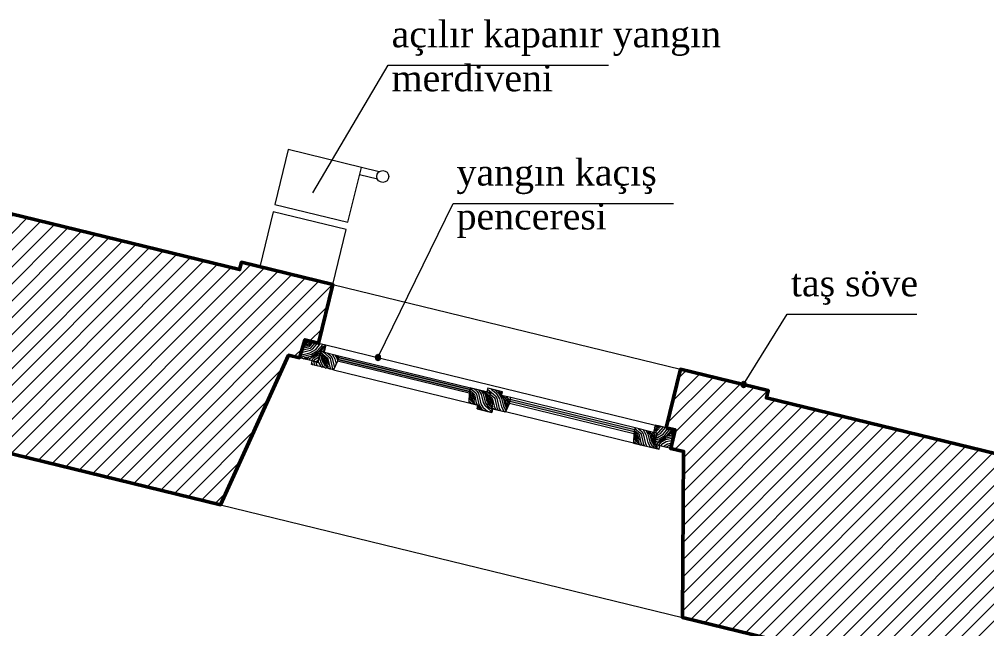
# Model space of a CAD drawing. Header units: millimetres. Extents: x 4980 to 19099, y 3891 to 5773.
# Drawn here: x 10737 to 10993.9, y 5109.1 to 5270.8 of the extents above; entities that cross this region are included whole.
import ezdxf

# ---------------------------------------------------------------- set-up
doc = ezdxf.new("R2010")
doc.units = ezdxf.units.MM
for name, color, linetype, lineweight in [('a 2', 132, 'Continuous', 20), ('a ahşap tarama', 46, 'Continuous', 0), ('a duvar', 84, 'Continuous', 50), ('a pencere 0', 252, 'Continuous', 0), ('a pencere cam', 121, 'Continuous', 0), ('a pencere doğrama', 41, 'Continuous', 20), ('no3_duvar tarama', 253, 'Continuous', 9), ('PLAN YAZI', 4, 'Continuous', 9), ('TAVAN', 31, 'Continuous', 0)]:
    doc.layers.add(name, color=color, linetype=linetype, lineweight=lineweight)
doc.styles.get("Standard").update_dxf_attribs({"font": 'stylu.ttf', "height": 10})
pattern_1 = [(346.328434, (-466.3217, 13840.0803), (6.0401125, 3.6765528), [0.25, -4.75]), (76.328434, (-463.965, 13841.308), (-3.6765528, 6.0401125), [0.5, -4.5]), (31.328434, (-465.0546, 13841.0585), (1.1817798, 4.8583327), [0.3535, -1.0605, 0.3535, -0.707, 2.475, -2.1215678]), (31.328434, (-466.6237, 13839.8965), (1.1817798, 4.8583327), [0.35355, -0.7071, 0.35355, -5.6568678]), (31.328434, (-464.805, 13839.9687), (1.1817798, 4.8583327), [0.35355, -6.7175178]), (31.328434, (-464.3784, 13839.6076), (1.1817798, 4.8583327), [0.35355, -6.7175178]), (31.328434, (-464.989, 13840.2707), (1.1817798, 4.8583327), [0.35355, -6.7175178]), (31.328434, (-465.1728, 13840.5727), (1.1817798, 4.8583327), [0.7071, -6.3639678]), (31.328434, (-463.072, 13843.921), (1.1817798, 4.8583327), [0.7071, -6.3639678]), (31.328434, (-465.5995, 13840.9338), (1.1817798, 4.8583327), [1.4142, -5.6568678]), (31.328434, (-465.7834, 13841.2358), (1.1817798, 4.8583327), [1.4142, -5.6568678]), (31.328434, (-462.271, 13841.925), (1.1817798, 4.8583327), [1.4142, -5.6568678]), (31.328434, (-465.908, 13841.7807), (1.1817798, 4.8583327), [1.06066, -6.0104078]), (31.328434, (-466.7025, 13842.746), (1.1817798, 4.8583327), [1.06066, -6.0104078]), (31.328434, (-466.335, 13842.1418), (1.1817798, 4.8583327), [1.06066, -6.0104078]), (31.328434, (-462.8224, 13842.831), (1.1817798, 4.8583327), [1.767767, -5.3033008]), (31.328434, (-463.249, 13843.1923), (1.1817798, 4.8583327), [1.767767, -5.3033008]), (31.328434, (-463.0588, 13841.8595), (1.1817798, 4.8583327), [2.4748737, -4.596194]), (12.893485, (-465.7177, 13840.448), (4.85833268, -1.18177983), [0.559017, -10.6213229]), (12.893485, (-464.3915, 13841.669), (4.85833268, -1.18177983), [0.559017, -10.6213229]), (12.893485, (-464.7526, 13841.2424), (4.85833268, -1.18177983), [0.559017, -10.6213229]), (12.893485, (-466.0788, 13840.0212), (4.85833268, -1.18177983), [1.118034, -10.0623059]), (12.893485, (-464.5754, 13841.9711), (4.85833268, -1.18177983), [1.677051, -9.503289]), (12.893485, (-465.002, 13842.3322), (4.85833268, -1.18177983), [2.236068, -8.944272]), (12.893485, (-465.4288, 13842.6933), (4.85833268, -1.18177983), [2.236068, -8.944272]), (12.893485, (-465.803, 13844.328), (4.85833268, -1.18177983), [2.236068, -8.944272]), (12.893485, (-465.9212, 13843.8422), (4.85833268, -1.18177983), [2.795085, -8.3852549]), (12.893485, (-465.7965, 13843.2973), (4.85833268, -1.18177983), [2.795085, -8.3852549]), (49.763383, (-464.5688, 13840.9404), (1.18177984, 4.85833268), [0.559017, -10.6213229]), (49.763383, (-465.4157, 13840.6318), (1.18177984, 4.85833268), [0.559017, -10.6213229]), (49.763383, (-466.3217, 13840.0803), (1.18177984, 4.85833268), [1.118034, -10.0623059]), (49.763383, (-464.687, 13840.4545), (1.18177984, 4.85833268), [1.118034, -10.0623059]), (49.763383, (-466.8667, 13839.9556), (1.18177984, 4.85833268), [1.677051, -9.503289]), (49.763383, (-467.3525, 13840.0737), (1.18177984, 4.85833268), [2.236068, -8.944272]), (49.763383, (-462.921, 13839.253), (1.18177984, 4.85833268), [2.236068, -8.944272]), (49.763383, (-464.5031, 13840.1525), (1.18177984, 4.85833268), [2.236068, -8.944272]), (49.763383, (-463.6497, 13839.4303), (1.18177984, 4.85833268), [2.795085, -8.3852549]), (49.763383, (-464.0764, 13839.7914), (1.18177984, 4.85833268), [2.795085, -8.3852549])]
pattern_2 = [(346.328434, (-7376.8153, -1667.134), (3.6765528, -6.0401125), [0.25, -4.75]), (256.328434, (-7375.2855, -1669.307), (-6.0401125, -3.6765528), [0.5, -4.5]), (301.328434, (-7376.139, -1668.5848), (-1.1817798, -4.8583327), [0.3535, -1.0605, 0.3535, -0.707, 2.475, -2.1215678]), (301.328434, (-7376.999, -1666.832), (-1.1817798, -4.8583327), [0.35355, -0.7071, 0.35355, -5.6568678]), (301.328434, (-7375.417, -1667.7313), (-1.1817798, -4.8583327), [0.35355, -6.7175178]), (301.328434, (-7374.872, -1667.6066), (-1.1817798, -4.8583327), [0.35355, -6.7175178]), (301.328434, (-7375.719, -1667.915), (-1.1817798, -4.8583327), [0.35355, -6.7175178]), (301.328434, (-7376.021, -1668.099), (-1.1817798, -4.8583327), [0.7071, -6.3639678]), (301.328434, (-7375.6926, -1672.038), (-1.1817798, -4.8583327), [0.7071, -6.3639678]), (301.328434, (-7376.5658, -1668.2237), (-1.1817798, -4.8583327), [1.4142, -5.6568678]), (301.328434, (-7376.8678, -1668.4075), (-1.1817798, -4.8583327), [1.4142, -5.6568678]), (301.328434, (-7374.0644, -1670.6332), (-1.1817798, -4.8583327), [1.4142, -5.6568678]), (301.328434, (-7377.229, -1668.8343), (-1.1817798, -4.8583327), [1.06066, -6.0104078]), (301.328434, (-7378.3778, -1669.3267), (-1.1817798, -4.8583327), [1.06066, -6.0104078]), (301.328434, (-7377.7738, -1668.959), (-1.1817798, -4.8583327), [1.06066, -6.0104078]), (301.328434, (-7374.9704, -1671.1847), (-1.1817798, -4.8583327), [1.767767, -5.3033008]), (301.328434, (-7375.5153, -1671.3094), (-1.1817798, -4.8583327), [1.767767, -5.3033008]), (301.328434, (-7374.734, -1670.213), (-1.1817798, -4.8583327), [2.4748737, -4.596194]), (319.763383, (-7376.4476, -1667.7379), (4.85833268, -1.18177984), [0.559017, -10.6213229]), (319.763383, (-7375.8305, -1669.4317), (4.85833268, -1.18177984), [0.559017, -10.6213229]), (319.763383, (-7375.9552, -1668.8868), (4.85833268, -1.18177984), [0.559017, -10.6213229]), (319.763383, (-7376.5723, -1667.193), (4.85833268, -1.18177984), [1.118034, -10.0623059]), (319.763383, (-7376.1325, -1669.6156), (4.85833268, -1.18177984), [1.677051, -9.5032889]), (319.763383, (-7376.6774, -1669.7403), (4.85833268, -1.18177984), [2.236068, -8.9442719]), (319.763383, (-7377.2223, -1669.865), (4.85833268, -1.18177984), [2.236068, -8.9442719]), (319.763383, (-7378.3056, -1671.1453), (4.85833268, -1.18177984), [2.236068, -8.9442719]), (319.763383, (-7378.1874, -1670.6594), (4.85833268, -1.18177984), [2.795085, -8.3852549]), (319.763383, (-7377.8263, -1670.2327), (4.85833268, -1.18177984), [2.795085, -8.3852549]), (282.893485, (-7375.6532, -1668.703), (-1.18177984, -4.85833268), [0.559017, -10.6213229]), (282.893485, (-7376.2638, -1668.0399), (-1.18177984, -4.85833268), [0.559017, -10.6213229]), (282.893485, (-7376.8153, -1667.1339), (-1.18177984, -4.85833268), [1.118034, -10.0623059]), (282.893485, (-7375.535, -1668.2171), (-1.18177984, -4.85833268), [1.118034, -10.0623059]), (282.893485, (-7377.242, -1666.7728), (-1.18177984, -4.85833268), [1.677051, -9.5032889]), (282.893485, (-7377.7278, -1666.6546), (-1.18177984, -4.85833268), [2.236068, -8.9442719]), (282.893485, (-7373.4144, -1667.961), (-1.18177984, -4.85833268), [2.236068, -8.9442719]), (282.893485, (-7375.233, -1668.0333), (-1.18177984, -4.85833268), [2.236068, -8.9442719]), (282.893485, (-7374.1432, -1667.7838), (-1.18177984, -4.85833268), [2.795085, -8.3852549]), (282.893485, (-7374.688, -1667.9086), (-1.18177984, -4.85833268), [2.795085, -8.3852549])]

# ---------------------------------------------------------------- blocks, each defined once
blk = doc.blocks.new('asdsdzfsd')
at = {"layer": 'a ahşap tarama', "lineweight": 5}
h = blk.add_hatch(dxfattribs=at)
h.set_pattern_fill('WOODFACE', color=256, scale=5, angle=346.3284, style=0, pattern_type=2)
h.set_pattern_definition(pattern_1)
h.paths.add_polyline_path([(6213.04, 3074.36), (6214.98, 3073.88), (6214.51, 3071.93), (6213.54, 3072.17), (6212.83, 3069.25), (6211.37, 3069.61), (6207.96, 3070.45), (6209.4, 3075.24)])
h = blk.add_hatch(dxfattribs=at)
h.set_pattern_fill('WOODFACE', color=256, scale=5, angle=346.3284, style=0, pattern_type=2)
h.set_pattern_definition(pattern_2)
h.paths.add_polyline_path([(6218.4, 3070.99), (6218.04, 3069.54), (6216.97, 3067.23), (6211.14, 3068.64), (6211.37, 3069.61), (6212.83, 3069.25), (6213.54, 3072.17), (6214.51, 3071.93)])
h = blk.add_hatch(dxfattribs=at)
h.set_pattern_fill('WOODFACE', color=256, scale=5, angle=346.3284, style=0, pattern_type=2)
h.set_pattern_definition(pattern_2)
h.paths.add_polyline_path([(6253.38, 3062.49), (6253.02, 3061.03), (6252.92, 3058.48), (6255.35, 3057.89), (6255.11, 3056.92), (6259, 3055.97), (6259.23, 3056.94), (6257.78, 3057.3), (6258.62, 3060.78), (6258.72, 3061.19), (6253.58, 3062.44)])
h = blk.add_hatch(dxfattribs=at)
h.set_pattern_fill('WOODFACE', color=256, scale=5, angle=346.3284, style=0, pattern_type=2)
h.set_pattern_definition(pattern_2)
h.paths.add_polyline_path([(6262.64, 3056.12), (6263.71, 3058.43), (6264.07, 3059.89), (6261.64, 3060.48), (6261.87, 3061.45), (6257.99, 3062.39), (6257.75, 3061.42), (6258.72, 3061.19), (6257.88, 3057.7), (6257.78, 3057.3)])
h = blk.add_hatch(dxfattribs=at)
h.set_pattern_fill('WOODFACE', color=256, scale=5, angle=346.3284, style=0, pattern_type=2)
h.set_pattern_definition(pattern_2)
edge = h.paths.add_edge_path()
edge.add_line((6297.1, 3051.85), (6296.75, 3050.39))
edge.add_line((6296.75, 3050.39), (6296.64, 3047.84))
edge.add_line((6296.64, 3047.84), (6303.45, 3046.19))
edge.add_line((6303.45, 3046.19), (6303.68, 3047.15))
edge.add_line((6303.68, 3047.15), (6302.22, 3047.51))
edge.add_line((6302.22, 3047.51), (6302.93, 3050.42))
edge.add_line((6302.93, 3050.42), (6301.96, 3050.66))
edge.add_line((6301.96, 3050.66), (6297.1, 3051.85))
h = blk.add_hatch(dxfattribs=at)
h.set_pattern_fill('WOODFACE', color=256, scale=5, angle=346.3284, style=0, pattern_type=2)
h.set_pattern_definition(pattern_1)
h.paths.add_polyline_path([(6305.35, 3051.89), (6302.43, 3052.6), (6301.96, 3050.66), (6302.93, 3050.42), (6302.22, 3047.51), (6306.58, 3046.44), (6307.7, 3051.36)])
at = {"layer": 'a pencere cam', "lineweight": 5}
for points in [[(6218.16, 3070.02), (6253.14, 3061.51), (6253.26, 3062), (6218.28, 3070.51)], [(6263.83, 3058.91), (6296.87, 3050.88), (6296.99, 3051.36), (6263.95, 3059.4)]]:
    blk.add_hatch(color=256, dxfattribs=at).paths.add_polyline_path(points)
at = {"layer": 'no3_duvar tarama'}
h = blk.add_hatch(dxfattribs=at)
h.set_pattern_fill('ANSI31', color=256, style=0)
h.set_pattern_definition([(45, (-467.3525, 13840.0737), (-2.245064, 2.245064), [])])
h.paths.add_polyline_path([(5985.42, 3087.66), (6001.8, 3106.54), (6003.31, 3105.23), (6011.83, 3115.06), (6010.32, 3116.37), (6027.35, 3136.01), (6052.62, 3129.86), (6052.14, 3127.92), (6192.06, 3093.87), (6192.53, 3095.81), (6216.82, 3089.9), (6213.04, 3074.36), (6209.4, 3075.24), (6207.96, 3070.45), (6205.06, 3071.15), (6187, 3031.47), (6065.89, 3061), (6039.3, 3066.92), (6006.12, 3080.39), (6002.48, 3076.76), (5998.87, 3080.18), (5996.75, 3077.83)])
h = blk.add_hatch(dxfattribs=at)
h.set_pattern_fill('ANSI31', color=256, style=0)
h.set_pattern_definition([(45, (-467.3525, 13840.0737), (-2.245064, 2.245064), [])])
h.paths.add_polyline_path([(6305.35, 3051.89), (6309.13, 3067.44), (6332.45, 3061.76), (6331.98, 3059.82), (6470.92, 3026.01), (6471.4, 3027.95), (6494.81, 3022.25), (6490.33, 3003.79), (6486.68, 3004.68), (6485.25, 2999.88), (6481.46, 2998.35), (6465.48, 2963.55), (6454.88, 2966.13), (6382.61, 2983.76), (6309.66, 3001.55), (6309.97, 3045.61), (6306.57, 3046.38), (6307.71, 3051.35)])
at = {"layer": 'PLAN YAZI'}
h = blk.add_hatch(color=256, dxfattribs=at)
h.dxf.hatch_style = 1
edge = h.paths.add_edge_path()
edge.add_ellipse((6228.8, 3070.52), major_axis=(-0.021, 0.888), ratio=0.6911, start_angle=0, end_angle=360)
h = blk.add_hatch(color=256, dxfattribs=at)
h.dxf.hatch_style = 1
edge = h.paths.add_edge_path()
edge.add_ellipse((6325.91, 3063.36), major_axis=(-0.021, 0.888), ratio=0.6911, start_angle=0, end_angle=360)
at = {"layer": 'a 2'}
for points in [[(6216.82, 3089.9), (6309.13, 3067.44)], [(6187, 3031.47), (6309.66, 3001.55)]]:
    blk.add_lwpolyline(points, dxfattribs=at)
at = {"layer": 'a duvar'}
for points in [[(5985.42, 3087.66), (6001.8, 3106.54), (6003.31, 3105.23), (6011.83, 3115.06), (6010.32, 3116.37), (6027.35, 3136.01), (6052.62, 3129.86), (6052.14, 3127.92), (6192.06, 3093.87), (6192.53, 3095.81), (6216.82, 3089.9), (6213.04, 3074.36), (6209.4, 3075.24), (6207.96, 3070.45), (6205.06, 3071.15), (6187, 3031.47), (6065.89, 3061), (6039.3, 3066.92), (6006.12, 3080.39), (6002.48, 3076.76), (5998.87, 3080.18), (5996.75, 3077.83), (5985.42, 3087.66)], [(6305.35, 3051.89), (6309.13, 3067.44), (6332.45, 3061.76), (6331.98, 3059.82), (6470.92, 3026.01), (6471.4, 3027.95), (6494.81, 3022.25), (6490.33, 3003.79), (6486.68, 3004.68), (6485.25, 2999.88), (6481.46, 2998.35), (6465.48, 2963.55), (6454.88, 2966.13), (6382.61, 2983.76), (6309.66, 3001.55), (6309.97, 3045.61), (6306.57, 3046.38), (6307.71, 3051.35), (6305.35, 3051.89)]]:
    blk.add_lwpolyline(points, dxfattribs=at)
at = {"layer": 'a pencere 0'}
for points in [[(6214.98, 3073.88), (6302.43, 3052.6)], [(6218.4, 3070.99), (6253.38, 3062.49)], [(6216.97, 3067.23), (6252.92, 3058.48)], [(6253.02, 3061.03), (6218.04, 3069.54)], [(6297.1, 3051.85), (6264.07, 3059.89)], [(6263.71, 3058.43), (6296.75, 3050.39)], [(6296.64, 3047.84), (6262.64, 3056.12)]]:
    blk.add_lwpolyline(points, dxfattribs=at)
at = {"layer": 'a pencere cam', "lineweight": 5}
for p, q in [((6212.83, 3069.26), (6213.54, 3072.18)), ((6218.28, 3070.51), (6253.26, 3062)), ((6296.99, 3051.36), (6263.95, 3059.4))]:
    blk.add_line(p, q, dxfattribs=at)
for points in [[(6218.16, 3070.02), (6253.14, 3061.51), (6253.26, 3062), (6218.28, 3070.51)], [(6263.83, 3058.91), (6296.87, 3050.88), (6296.99, 3051.36), (6263.95, 3059.4)]]:
    blk.add_lwpolyline(points, close=True, dxfattribs=at)
for points in [[(6253.14, 3061.51), (6218.16, 3070.02)], [(6263.83, 3058.91), (6296.87, 3050.88)]]:
    blk.add_lwpolyline(points, dxfattribs=at)
at = {"layer": 'a pencere doğrama'}
for p, q in [((6213.04, 3074.36), (6214.98, 3073.88)), ((6214.98, 3073.88), (6214.51, 3071.94)), ((6212.83, 3069.26), (6207.96, 3070.45)), ((6213.54, 3072.18), (6212.83, 3069.26)), ((6213.54, 3072.18), (6218.4, 3070.99)), ((6214.51, 3071.94), (6213.54, 3072.18)), ((6218.16, 3070.02), (6218.04, 3069.54)), ((6218.4, 3070.99), (6218.28, 3070.51)), ((6218.04, 3069.54), (6216.97, 3067.23)), ((6253.26, 3062), (6253.38, 3062.49)), ((6253.38, 3062.49), (6258.72, 3061.19)), ((6257.99, 3062.39), (6257.75, 3061.42)), ((6261.87, 3061.45), (6257.99, 3062.39)), ((6253.02, 3061.03), (6252.92, 3058.48)), ((6253.14, 3061.51), (6253.02, 3061.03)), ((6258.72, 3061.19), (6257.78, 3057.3)), ((6258.72, 3061.19), (6257.78, 3057.3)), ((6261.64, 3060.48), (6261.87, 3061.45)), ((6264.07, 3059.89), (6261.64, 3060.48)), ((6263.95, 3059.4), (6264.07, 3059.89)), ((6255.35, 3057.89), (6252.92, 3058.48)), ((6255.11, 3056.92), (6255.35, 3057.89)), ((6259, 3055.97), (6255.11, 3056.92)), ((6257.78, 3057.3), (6259.23, 3056.94)), ((6259.23, 3056.94), (6259, 3055.97)), ((6259.23, 3056.94), (6262.64, 3056.12)), ((6263.71, 3058.43), (6262.64, 3056.12)), ((6263.83, 3058.91), (6263.71, 3058.43)), ((6297.1, 3051.85), (6296.87, 3050.88)), ((6301.96, 3050.66), (6297.1, 3051.85)), ((6302.43, 3052.6), (6301.96, 3050.66)), ((6304.38, 3052.13), (6302.43, 3052.6)), ((6305.35, 3051.89), (6303.4, 3052.37)), ((6296.75, 3050.39), (6296.64, 3047.84)), ((6296.87, 3050.88), (6296.75, 3050.39)), ((6301.96, 3050.66), (6302.93, 3050.42)), ((6302.93, 3050.42), (6302.22, 3047.51)), ((6303.19, 3047.27), (6306.58, 3046.44))]:
    blk.add_line(p, q, dxfattribs=at)
for points in [[(6213.04, 3074.36), (6214.98, 3073.88), (6214.51, 3071.93), (6213.54, 3072.17), (6212.83, 3069.25), (6211.37, 3069.61), (6207.96, 3070.45), (6209.4, 3075.24), (6213.04, 3074.36)], [(6218.4, 3070.99), (6218.04, 3069.54), (6216.97, 3067.23), (6211.14, 3068.64), (6211.37, 3069.61), (6212.83, 3069.25), (6213.54, 3072.17), (6214.51, 3071.93), (6218.4, 3070.99)], [(6216.97, 3067.23), (6211.14, 3068.64), (6211.37, 3069.62), (6212.83, 3069.26)], [(6253.38, 3062.49), (6253.02, 3061.03), (6252.92, 3058.48), (6255.35, 3057.89), (6255.11, 3056.92), (6259, 3055.97), (6259.23, 3056.94), (6257.78, 3057.3), (6258.62, 3060.78), (6258.72, 3061.19), (6253.58, 3062.44), (6253.38, 3062.49)], [(6262.64, 3056.12), (6263.71, 3058.43), (6264.07, 3059.89), (6261.64, 3060.48), (6261.87, 3061.45), (6257.99, 3062.39), (6257.75, 3061.42), (6258.72, 3061.19), (6257.88, 3057.7), (6257.78, 3057.3), (6262.64, 3056.12), (6262.64, 3056.12)], [(6297.1, 3051.85), (6296.75, 3050.39), (6296.64, 3047.84), (6303.45, 3046.19), (6303.68, 3047.15), (6302.22, 3047.51), (6302.93, 3050.42), (6301.96, 3050.66), (6297.1, 3051.85)], [(6305.35, 3051.89), (6302.43, 3052.6), (6301.96, 3050.66), (6302.93, 3050.42), (6302.22, 3047.51), (6306.58, 3046.44), (6307.7, 3051.36), (6305.35, 3051.89)], [(6296.64, 3047.84), (6303.44, 3046.18), (6303.68, 3047.15), (6302.22, 3047.51)]]:
    blk.add_lwpolyline(points, dxfattribs=at)
at = {"layer": 'PLAN YAZI'}
for p, q in [((6211.54, 3114.21), (6231.48, 3148.09)), ((6231.48, 3148.09), (6290.07, 3148.09)), ((6228.8, 3070.52), (6248.74, 3111.39)), ((6248.74, 3111.39), (6307.33, 3111.4)), ((6325.91, 3063.36), (6337.51, 3082)), ((6337.51, 3082), (6371.92, 3082))]:
    blk.add_line(p, q, dxfattribs=at)
for centre in [(6228.8, 3070.52), (6325.91, 3063.36)]:
    blk.add_ellipse(centre, major_axis=(0, 0.888), ratio=0.6911, start_param=4.712389, end_param=10.995574, dxfattribs=at)
at = {"layer": 'TAVAN'}
for points in [[(6220.84, 3106.42), (6224.39, 3120.99), (6204.96, 3125.72), (6201.41, 3111.15)], [(6216.82, 3089.9), (6220.37, 3104.48), (6200.94, 3109.21), (6197.39, 3094.63)]]:
    blk.add_lwpolyline(points, close=True, dxfattribs=at)
for points in [[(6228.66, 3117.9), (6223.92, 3119.05)], [(6229.13, 3119.84), (6224.39, 3120.99)]]:
    blk.add_lwpolyline(points, dxfattribs=at)
blk.add_circle((6230.09, 3118.58), 1.58, dxfattribs=at)
at = {"layer": 'PLAN YAZI', "char_height": 7, "attachment_point": 1}
for s, insert, width in [('{\\fTimes New Roman|b0|i0|c162|p18;açılır kapanır yangın merdiveni}', (6232.43, 3159.87), 103.299), ('{\\fTimes New Roman|b0|i0|c162|p18;yangın kaçış penceresi}', (6249.69, 3123.18), 63.3955), ('{\\fTimes New Roman|b0|i0|c162|p18;taş söve }', (6338.47, 3093.78), 63.3955)]:
    blk.add_mtext(s, dxfattribs=dict(at, insert=insert, width=width))

msp = doc.modelspace()

# ---------------------------------------------------------------- block references
at = {"layer": 'no3_duvar tarama'}
msp.add_blockref('asdsdzfsd', (4603.48, 2110.55), dxfattribs=at)

doc.saveas('drawing.dxf')
